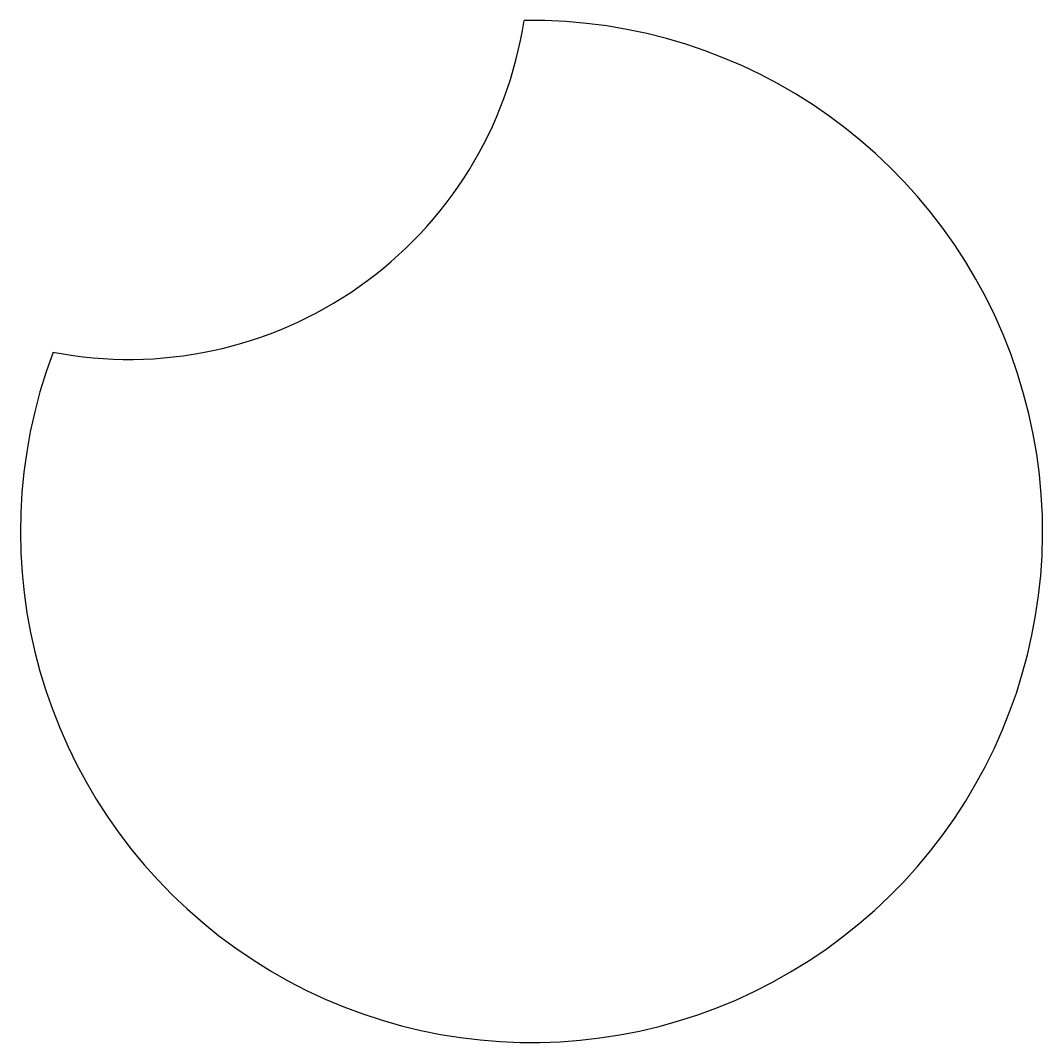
# Model space of a CAD drawing. Extents: x 84 to 192, y -3 to 105.
import ezdxf

# ---------------------------------------------------------------- set-up
doc = ezdxf.new("R2010")
doc.units = 0
doc.header["$MEASUREMENT"] = 0
doc.layers.get('0').update_dxf_attribs({"linetype": 'CONTINUOUS'})

msp = doc.modelspace()

# ---------------------------------------------------------------- linework, layer by layer
for centre, radius, start, end in [((137.86, 50.78), 54, 159.4485, 90.8382), ((95.34, 111.18), 42.22, 259.0135, 351.2733)]:
    msp.add_arc(centre, radius, start, end)

doc.saveas('drawing.dxf')
